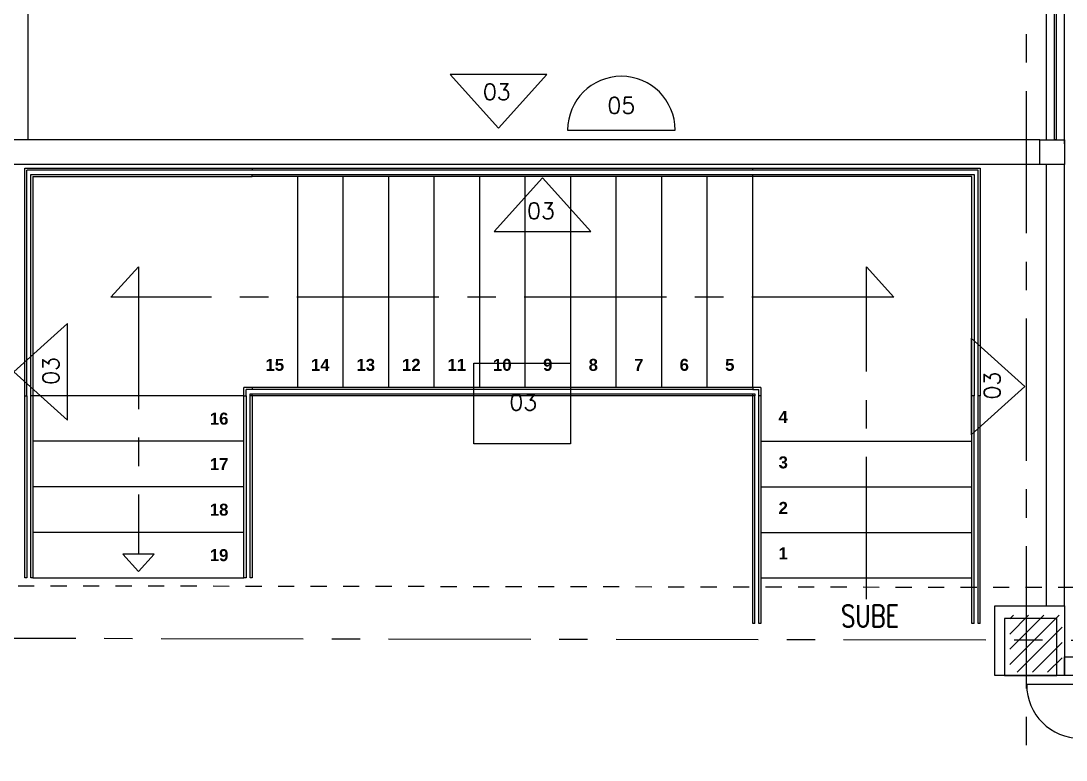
# Model space of a CAD drawing. Extents: x -4 to 325, y -1 to 181.
# Drawn here: x 14.67 to 21.1, y 10.87 to 15.42 of the extents above; entities that cross this region are included whole.
import ezdxf
from ezdxf.enums import TextEntityAlignment as Align

# ---------------------------------------------------------------- set-up
doc = ezdxf.new("R2010")
doc.units = 0
doc.header["$LTSCALE"] = 0.7
doc.header["$MEASUREMENT"] = 0
for name, pattern in [('REC4_A1-00_PLANTA GENERAL$0$X-PP$0$AXA-PP-PB$0$AXA-PP-PB$0$DEMO', [0.2, 0.1, -0.1]), ('REC4_A1-00_PLANTA GENERAL$1$X-BB$0$CENTER', [2, 1.25, -0.25, 0.25, -0.25]), ('X-BB$0$HIDDEN2', [0.1875, 0.125, -0.0625])]:
    doc.linetypes.add(name, pattern=pattern)
doc.layers.get('0').update_dxf_attribs({"linetype": 'CONTINUOUS'})
for name, color, linetype in [('REC4_A1-00_PLANTA GENERAL$0$FN$0$I-FURN', 1, 'CONTINUOUS'), ('REC4_A1-00_PLANTA GENERAL$0$PP$0$I-FLOR-RAIS', 253, 'CONTINUOUS'), ('REC4_A1-00_PLANTA GENERAL$1$BB$0$A-COLS', 251, 'CONTINUOUS'), ('REC4_A1-00_PLANTA GENERAL$1$BB$0$A-GRID', 251, 'REC4_A1-00_PLANTA GENERAL$1$X-BB$0$CENTER'), ('REC4_A1-00_PLANTA GENERAL$1$BB$0$A-NOTE-BB', 251, 'CONTINUOUS'), ('REC4_A1-00_PLANTA GENERAL$1$BB$0$A-WALL-FULL', 251, 'CONTINUOUS'), ('REC4_A1-00_PLANTA GENERAL$1$FN$0$I-FURN-FREE', 1, 'CONTINUOUS'), ('REC4_A1-00_PLANTA GENERAL$1$LAMBRINES', 3, 'CONTINUOUS'), ('REC4_A1-00_PLANTA GENERAL$1$PP$0$I-CANCELERIA', 253, 'CONTINUOUS'), ('REC4_A1-00_PLANTA GENERAL$1$PP$0$I-GLAZ', 253, 'CONTINUOUS'), ('REC4_A1-00_PLANTA GENERAL$1$PP$0$I-WALL', 253, 'CONTINUOUS')]:
    doc.layers.add(name, color=color, linetype=linetype)
doc.styles.add('REC4_A1-00_PLANTA GENERAL$0$Arial_1', font='arial.ttf', dxfattribs={"height": 73.76497})
doc.styles.add('REC4_A1-00_PLANTA GENERAL$0$X-FN$0$ARIAL', font='arial.ttf')
doc.styles.add('REC4_A1-00_PLANTA GENERAL$1$X-BB$0$ROMANS', font='romans.shx', dxfattribs={"width": 0.75})
doc.styles.add('ROMANS', font='romans.shx', dxfattribs={"width": 0.75})

# ---------------------------------------------------------------- blocks, each defined once
blk = doc.blocks.new('REC4_A1-00_PLANTA GENERAL$0$Structural Framing 8 - Structural Framing 7-736931-NIVEL 4')
at = {"layer": 'REC4_A1-00_PLANTA GENERAL$0$FN$0$I-FURN'}
for p, q in [((-8717.5, -11873.9), (-7317.5, -11873.9)), ((-8717.5, -13273.9), (-8717.5, -11873.9)), ((-7317.5, -11886.6), (-8704.8, -11886.6)), ((-8704.8, -13273.9), (-8704.8, -11886.6)), ((-7317.5, -11873.9), (-4237.5, -11873.9)), ((-7317.5, -11873.9), (-7317.5, -11886.6)), ((-4237.5, -11886.6), (-7317.5, -11886.6)), ((-4237.5, -11873.9), (-2837.5, -11873.9)), ((-4237.5, -11886.6), (-4237.5, -11873.9)), ((-2850.2, -11886.6), (-4237.5, -11886.6)), ((-2850.2, -13273.9), (-2850.2, -11886.6)), ((-2837.5, -11873.9), (-2837.5, -13273.9)), ((-8679.4, -13273.9), (-8679.4, -11912)), ((-8679.4, -11912), (-7317.5, -11912)), ((-8666.7, -11924.7), (-8666.7, -13273.9)), ((-8666.7, -11924.7), (-7317.5, -11924.7)), ((-7317.5, -11912), (-4237.5, -11912)), ((-7317.5, -11924.7), (-7317.5, -11912)), ((-4237.5, -11924.7), (-7317.5, -11924.7)), ((-4237.5, -11912), (-2875.6, -11912)), ((-4237.5, -11924.7), (-4237.5, -11912)), ((-2888.3, -11924.7), (-4237.5, -11924.7)), ((-2888.3, -13273.9), (-2888.3, -11924.7)), ((-2875.6, -11912), (-2875.6, -13273.9)), ((-7368.3, -13273.9), (-7368.3, -13223.1)), ((-7317.5, -13223.1), (-7368.3, -13223.1)), ((-7317.5, -13235.8), (-7355.6, -13235.8)), ((-7355.6, -13273.9), (-7355.6, -13235.8)), ((-7317.5, -13223.1), (-7317.5, -13235.8)), ((-4237.5, -13223.1), (-7317.5, -13223.1)), ((-4237.5, -13235.8), (-7317.5, -13235.8)), ((-4237.5, -13223.1), (-4237.5, -13235.8)), ((-4186.7, -13223.1), (-4237.5, -13223.1)), ((-4237.5, -13235.8), (-4199.4, -13235.8)), ((-4199.4, -13273.9), (-4199.4, -13235.8)), ((-4186.7, -13223.1), (-4186.7, -13273.9)), ((-8717.5, -14393.9), (-8717.5, -13273.9)), ((-8717.5, -13273.9), (-8704.8, -13273.9)), ((-8704.8, -13273.9), (-8704.8, -14393.9)), ((-8679.4, -14393.9), (-8679.4, -13273.9)), ((-8666.7, -13273.9), (-8679.4, -13273.9)), ((-8666.7, -13273.9), (-8666.7, -14393.9)), ((-7368.3, -14393.9), (-7368.3, -13273.9)), ((-7368.3, -13273.9), (-7355.6, -13273.9)), ((-7355.6, -13273.9), (-7355.6, -14393.9)), ((-7330.2, -13273.9), (-7330.2, -13261.2)), ((-7330.2, -13261.2), (-7317.5, -13261.2)), ((-7330.2, -14393.9), (-7330.2, -13273.9)), ((-7317.5, -13273.9), (-7330.2, -13273.9)), ((-7317.5, -13261.2), (-4237.5, -13261.2)), ((-7317.5, -13273.9), (-7317.5, -13261.2)), ((-7317.5, -13273.9), (-7317.5, -14393.9)), ((-4237.5, -13273.9), (-7317.5, -13273.9)), ((-4237.5, -13261.2), (-4224.8, -13261.2)), ((-4237.5, -13273.9), (-4237.5, -13261.2)), ((-4237.5, -14673.9), (-4237.5, -13273.9)), ((-4224.8, -13273.9), (-4237.5, -13273.9)), ((-4224.8, -13261.2), (-4224.8, -13273.9)), ((-4224.8, -14673.9), (-4224.8, -13273.9)), ((-4199.4, -14673.9), (-4199.4, -13273.9)), ((-4186.7, -13273.9), (-4199.4, -13273.9)), ((-4186.7, -13273.9), (-4186.7, -14673.9)), ((-2888.3, -14673.9), (-2888.3, -13273.9)), ((-2875.6, -13273.9), (-2888.3, -13273.9)), ((-2875.6, -14673.9), (-2875.6, -13273.9)), ((-2850.2, -14673.9), (-2850.2, -13273.9)), ((-2837.5, -13273.9), (-2850.2, -13273.9)), ((-2837.5, -14673.9), (-2837.5, -13273.9)), ((-8704.8, -14393.9), (-8717.5, -14393.9)), ((-8666.7, -14393.9), (-8679.4, -14393.9)), ((-7355.6, -14393.9), (-7368.3, -14393.9)), ((-7317.5, -14393.9), (-7330.2, -14393.9)), ((-4224.8, -14673.9), (-4237.5, -14673.9)), ((-4186.7, -14673.9), (-4199.4, -14673.9)), ((-2875.6, -14673.9), (-2888.3, -14673.9)), ((-2837.5, -14673.9), (-2850.2, -14673.9))]:
    blk.add_line(p, q, dxfattribs=at)
at = {"layer": 'REC4_A1-00_PLANTA GENERAL$1$BB$0$A-WALL-FULL'}
for p, q in [((-7037.5, -13223.1), (-7037.5, -11924.7)), ((-6757.5, -13223.1), (-6757.5, -11924.7)), ((-6477.5, -13223.1), (-6477.5, -11924.7)), ((-6197.5, -13223.1), (-6197.5, -11924.7)), ((-5917.5, -13223.1), (-5917.5, -11924.7)), ((-5637.5, -13223.1), (-5637.5, -11924.7)), ((-5357.5, -13223.1), (-5357.5, -11924.7)), ((-5077.5, -13223.1), (-5077.5, -11924.7)), ((-4797.5, -13223.1), (-4797.5, -11924.7)), ((-4517.5, -13223.1), (-4517.5, -11924.7)), ((-4237.5, -13223.1), (-4237.5, -11924.7)), ((-7368.3, -13273.9), (-8666.7, -13273.9)), ((-7368.3, -13553.9), (-8666.7, -13553.9)), ((-4186.7, -13553.9), (-2888.3, -13553.9)), ((-7368.3, -13833.9), (-8666.7, -13833.9)), ((-4186.7, -13833.9), (-2888.3, -13833.9)), ((-7368.3, -14113.9), (-8666.7, -14113.9)), ((-4186.7, -14113.9), (-2888.3, -14113.9)), ((-8666.7, -14393.9), (-7368.3, -14393.9)), ((-4186.7, -14393.9), (-2888.3, -14393.9))]:
    blk.add_line(p, q, dxfattribs=at)
blk = doc.blocks.new('REC4_A1-00_PLANTA GENERAL', base_point=(3911.2412, -3265.1096))
at = {"layer": 'REC4_A1-00_PLANTA GENERAL$1$BB$0$A-GRID'}
h = blk.add_hatch(dxfattribs=at)
h.set_pattern_fill('ANSI31', color=8, scale=0.53)
h.set_pattern_definition([(45, (0.03352, 0.020166), (-0.046845824, 0.046845824), [])])
h.paths.add_polyline_path([(1.5678, 35.8547), (1.2166, 35.8547), (1.2166, 35.4908), (1.5678, 35.4908)])
h.paths.add_polyline_path([(8.0551, 35.8047), (7.7553, 35.8047), (7.7553, 35.5143), (8.0551, 35.5143)])
h.paths.add_polyline_path([(14.5753, 35.809), (14.2754, 35.809), (14.2754, 35.5187), (14.5753, 35.5187)])
h.paths.add_polyline_path([(21.0466, 35.804), (20.7468, 35.804), (20.7468, 35.5137), (21.0466, 35.5137)])
edge = h.paths.add_edge_path()
edge.add_arc((27.4259, 35.604), 0.1568, 0, 360)
h.paths.add_polyline_path([(34.1147, 35.7939), (33.8148, 35.7939), (33.8148, 35.5036), (34.1147, 35.5036)])
h.paths.add_polyline_path([(40.5576, 35.789), (40.2578, 35.789), (40.2578, 35.4986), (40.5576, 35.4986)])
edge = h.paths.add_edge_path()
edge.add_arc((46.9701, 35.6385), 0.2128, 0, 360)
edge = h.paths.add_edge_path()
edge.add_arc((33.9335, 29.5702), 0.1716, 0, 360)
h.paths.add_polyline_path([(1.5768, 29.8317), (1.2256, 29.8317), (1.2256, 29.4678), (1.5768, 29.4678)])
h.paths.add_polyline_path([(8.0508, 29.7868), (7.75, 29.7868), (7.75, 29.4871), (8.0508, 29.4871)])
h.paths.add_polyline_path([(14.3851, 29.7988), (14.2624, 29.7988), (14.2624, 29.4991), (14.3821, 29.4991)])
h.paths.add_polyline_path([(14.5632, 29.7988), (14.3851, 29.7988), (14.3821, 29.4991), (14.5632, 29.4991)])
h.paths.add_polyline_path([(21.1221, 29.5527), (20.7989, 29.5517), (20.7989, 29.3933), (21.1221, 29.3933)])
h.paths.add_polyline_path([(21.1221, 29.8224), (21.0453, 29.8224), (20.7989, 29.8217), (20.7989, 29.5517), (21.1221, 29.5527)])
h.paths.add_polyline_path([(27.542, 29.7729), (27.2913, 29.7729), (27.2913, 29.5231), (27.542, 29.5231)])
h.paths.add_polyline_path([(40.5264, 29.7716), (40.2757, 29.7716), (40.2757, 29.5218), (40.5264, 29.5218)])
h.paths.add_polyline_path([(47.0764, 29.8019), (46.7664, 29.8019), (46.7664, 29.4919), (47.0764, 29.4919)])
h.paths.add_polyline_path([(1.565, 23.8478), (1.2138, 23.8478), (1.2138, 23.4839), (1.565, 23.4839)])
h.paths.add_polyline_path([(7.9956, 23.8084), (7.6948, 23.8084), (7.6948, 23.5086), (7.9956, 23.5086)])
h.paths.add_polyline_path([(14.5958, 23.8058), (14.2249, 23.8067), (14.2249, 23.507), (14.5929, 23.5061)])
h.paths.add_polyline_path([(14.5258, 23.8058), (14.5958, 23.8058), (14.5929, 23.5061), (14.5258, 23.5061)], flags=16)
h.paths.add_polyline_path([(27.5327, 23.7392), (27.282, 23.7392), (27.282, 23.4894), (27.5327, 23.4894)])
edge = h.paths.add_edge_path()
edge.add_arc((33.9155, 23.6003), 0.1566, 0, 360)
h.paths.add_polyline_path([(40.5198, 23.6763), (40.2691, 23.6763), (40.2691, 23.4631), (40.5198, 23.4631)])
h.paths.add_polyline_path([(40.5198, 23.7129), (40.269, 23.7129), (40.269, 23.6763), (40.5198, 23.6763)])
h.paths.add_polyline_path([(47.0605, 23.6763), (46.8098, 23.6763), (46.8098, 23.4498), (47.0605, 23.4498)])
h.paths.add_polyline_path([(47.0605, 23.6997), (46.8098, 23.6997), (46.8098, 23.6763), (47.0605, 23.6763)])
h.paths.add_polyline_path([(1.5458, 17.8473), (1.1946, 17.8473), (1.1946, 17.4834), (1.5458, 17.4834)])
h.paths.add_polyline_path([(8.0633, 17.8071), (7.7625, 17.8071), (7.7625, 17.5074), (8.0633, 17.5074)])
h.paths.add_polyline_path([(14.4343, 17.7919), (14.3217, 17.7919), (14.3217, 17.4921), (14.4285, 17.4921)])
h.paths.add_polyline_path([(14.6226, 17.7919), (14.4343, 17.7919), (14.4285, 17.4921), (14.6226, 17.4921)])
h.paths.add_polyline_path([(27.5235, 17.756), (27.2727, 17.756), (27.2727, 17.5062), (27.5235, 17.5062)])
edge = h.paths.add_edge_path()
edge.add_arc((33.905, 17.5767), 0.1574, 0, 360)
h.paths.add_polyline_path([(40.5132, 17.7384), (40.3113, 17.7384), (40.3113, 17.5259), (40.5132, 17.5259)])
h.paths.add_polyline_path([(40.3113, 17.7384), (40.2625, 17.7384), (40.2625, 17.4886), (40.5132, 17.4886), (40.5132, 17.5259), (40.3113, 17.5259)])
h.paths.add_polyline_path([(47.0683, 17.7542), (46.7674, 17.7542), (46.7674, 17.5259), (47.0683, 17.5259)])
h.paths.add_polyline_path([(47.0683, 17.5259), (46.7674, 17.5259), (46.7674, 17.4544), (47.0683, 17.4544)])
h.paths.add_polyline_path([(1.5739, 11.86), (1.2227, 11.86), (1.2227, 11.4962), (1.5739, 11.4962)])
h.paths.add_polyline_path([(8.0659, 11.8138), (7.765, 11.8138), (7.765, 11.514), (8.0659, 11.514)])
h.paths.add_polyline_path([(14.5258, 11.7988), (14.2249, 11.7988), (14.2249, 11.499), (14.5258, 11.499)])
h.paths.add_polyline_path([(21.0742, 11.6829), (20.7512, 11.6844), (20.7512, 11.4144), (21.0742, 11.4144)])
h.paths.add_polyline_path([(21.0742, 11.7656), (20.7512, 11.7656), (20.7512, 11.6844), (21.0742, 11.6829)])
h.paths.add_polyline_path([(27.5142, 11.7439), (27.2635, 11.7439), (27.2635, 11.4941), (27.5142, 11.4941)])
edge = h.paths.add_edge_path()
edge.add_arc((33.8803, 11.59), 0.1553, 0, 360)
h.paths.add_polyline_path([(40.5065, 11.7154), (40.2558, 11.7154), (40.2558, 11.464), (40.5065, 11.464)])
h.paths.add_polyline_path([(47.0258, 11.6987), (46.775, 11.6987), (46.775, 11.4489), (47.0258, 11.4489)])
h.paths.add_polyline_path([(1.5513, 5.8383), (1.2001, 5.8383), (1.2001, 5.4744), (1.5513, 5.4744)])
h.paths.add_polyline_path([(8.0395, 5.7813), (7.7676, 5.7813), (7.7676, 5.4815), (8.0395, 5.4815)])
h.paths.add_polyline_path([(8.0685, 5.7813), (8.0395, 5.7813), (8.0395, 5.4815), (8.0685, 5.4815)])
h.paths.add_polyline_path([(14.5132, 5.7555), (14.2123, 5.7555), (14.2123, 5.4558), (14.5132, 5.4558)])
h.paths.add_polyline_path([(21.0084, 5.7048), (20.7577, 5.7048), (20.7577, 5.455), (21.0084, 5.455)])
h.paths.add_polyline_path([(27.5299, 5.7035), (27.229, 5.7035), (27.229, 5.4037), (27.5299, 5.4037)])
h.paths.add_polyline_path([(34.0162, 5.6528), (33.7655, 5.6528), (33.7655, 5.403), (34.0162, 5.403)])
h.paths.add_polyline_path([(40.4672, 5.6155), (40.2072, 5.6155), (40.2072, 5.3555), (40.4672, 5.3555)])
edge = h.paths.add_edge_path()
edge.add_arc((46.8827, 5.476), 0.1877, 0, 360)
blk.add_lwpolyline([(20.9361, 14.6909), (21.0885, 14.6909), (21.0885, 14.5385), (20.9361, 14.5385), (20.9361, 14.6909)])
at = {"layer": 'REC4_A1-00_PLANTA GENERAL$0$PP$0$I-FLOR-RAIS', "linetype": 'REC4_A1-00_PLANTA GENERAL$0$X-PP$0$AXA-PP-PB$0$AXA-PP-PB$0$DEMO'}
for p, q in [((21.0886, 14.6655), (21.0886, 23.4837, 1.8224)), ((25.7482, 11.9279), (14.5193, 11.9454))]:
    blk.add_line(p, q, dxfattribs=at)
at = {"layer": 'REC4_A1-00_PLANTA GENERAL$1$BB$0$A-COLS'}
blk.add_lwpolyline([(20.7177, 11.3942), (21.0407, 11.3942), (21.0407, 11.7454), (20.7177, 11.7454)], close=True, dxfattribs=at)
at = {"layer": 'REC4_A1-00_PLANTA GENERAL$1$BB$0$A-GRID'}
for points in [[(20.8501, -1.2847), (20.8628, 43.0092)], [(15.3892, 13.7223), (15.2199, 13.7223), (15.3892, 13.9085), (15.3892, 12.1407)], [(19.8692, 11.8645), (19.8692, 13.9085), (20.0385, 13.7223), (15.3892, 13.7223)], [(-2.6716, 11.6546), (52.8043, 11.5575)]]:
    blk.add_lwpolyline(points, dxfattribs=at)
blk.add_lwpolyline([(15.3892, 12.0344), (15.4859, 12.1407), (15.3892, 12.1407), (15.2925, 12.1407)], close=True, dxfattribs=at)
at = {"layer": 'REC4_A1-00_PLANTA GENERAL$1$LAMBRINES'}
for points in [[(21.0885, 11.8233), (21.0885, 14.5385), (20.9742, 14.5385), (20.9742, 11.8233)], [(20.6593, 11.8233), (21.0885, 11.8233), (21.0885, 11.3942), (20.6593, 11.3942)]]:
    blk.add_lwpolyline(points, close=True, dxfattribs=at)
at = {"layer": 'REC4_A1-00_PLANTA GENERAL$1$PP$0$I-CANCELERIA'}
for points in [[(21.0885, 14.6909), (21.0885, 19.048), (20.9742, 19.048), (20.9742, 14.6909)], [(21.0885, 11.5085), (21.1901, 11.5085), (21.1901, 11.3942), (21.0885, 11.3942)]]:
    blk.add_lwpolyline(points, close=True, dxfattribs=at)
at = {"layer": 'REC4_A1-00_PLANTA GENERAL$1$PP$0$I-GLAZ'}
blk.add_lwpolyline([(21.0269, 19.048), (21.0359, 19.048), (21.0359, 14.6909), (21.0269, 14.6909)], close=True, dxfattribs=at)
at = {"layer": 'REC4_A1-00_PLANTA GENERAL$1$PP$0$I-WALL'}
blk.add_line((14.7085, 17.7717), (14.7081, 14.6898), dxfattribs=at)
blk.add_lwpolyline([(14.3881, 14.5398), (20.9361, 14.5397), (20.9361, 14.6897), (14.3881, 14.6898)], close=True, dxfattribs=at)
at = {"xscale": 0.001, "yscale": 0.001, "zscale": 0.001}
blk.add_blockref('REC4_A1-00_PLANTA GENERAL$0$Structural Framing 8 - Structural Framing 7-736931-NIVEL 4', (23.4067, 26.3893), dxfattribs=at)
at = {"layer": 'REC4_A1-00_PLANTA GENERAL$1$BB$0$A-NOTE-BB', "insert": (19.7133, 11.8283, -0.4313), "char_height": 0.13508, "width": 0.438637, "attachment_point": 1, "style": 'REC4_A1-00_PLANTA GENERAL$1$X-BB$0$ROMANS'}
blk.add_mtext('\\A1;SUBE', dxfattribs=at)
at = {"layer": 'REC4_A1-00_PLANTA GENERAL$1$FN$0$I-FURN-FREE', "style": 'REC4_A1-00_PLANTA GENERAL$0$X-FN$0$ARIAL', "text_generation_flag": 4}
for tag, p, height in [('ITEXT', (44.0612, 35.3807), 0.0358), ('CAPQT', (44.1235, 34.7232), 0.00704), ('CAPMC', (44.1235, 34.7232), 0.00704), ('CAPMG', (44.1235, 34.7232), 0.00704), ('STYLE', (44.1235, 34.7232), 0.0572), ('STYLE', (44.1235, 34.7232), 0.0572), ('CAPPN', (44.1235, 34.7232), 0.0715), ('L3', (44.1235, 34.7232), 0.0715), ('L1', (44.1235, 34.7232), 0.0715), ('L2', (44.1235, 34.7232), 0.0715)]:
    blk.add_attdef(tag, p, '', height=height, dxfattribs=at)
for tag, p, height, rotation in [('ITEXT', (42.9913, 35.0599), 0.0358, 30), ('ITEXT', (45.1482, 35.1235), 0.0358, 330), ('CAPPN', (43.374, 34.5216), 0.0715, 30), ('STYLE', (43.374, 34.5216), 0.0572, 30), ('STYLE', (43.374, 34.5216), 0.0572, 30), ('L1', (43.374, 34.5216), 0.0715, 30), ('L2', (43.374, 34.5216), 0.0715, 30), ('L3', (43.374, 34.5216), 0.0715, 30), ('CAPMG', (43.374, 34.5216), 0.00704, 30), ('CAPMC', (43.374, 34.5216), 0.00704, 30), ('CAPQT', (43.374, 34.5216), 0.00704, 30), ('L1', (44.8734, 34.523), 0.0715, 330), ('L3', (44.8734, 34.523), 0.0715, 330), ('L2', (44.8734, 34.523), 0.0715, 330), ('CAPPN', (44.8734, 34.523), 0.0715, 330), ('STYLE', (44.8734, 34.523), 0.0572, 330), ('STYLE', (44.8734, 34.523), 0.0572, 330), ('CAPMC', (44.8734, 34.523), 0.00704, 330), ('CAPMG', (44.8734, 34.523), 0.00704, 330), ('CAPQT', (44.8734, 34.523), 0.00704, 330), ('ITEXT', (42.2251, 34.2472), 0.0358, 60), ('ITEXT', (45.9609, 34.3573), 0.0358, 300), ('CAPPN', (42.8256, 33.9723), 0.0715, 60), ('STYLE', (42.8256, 33.9723), 0.0572, 60), ('STYLE', (42.8256, 33.9723), 0.0572, 60), ('L1', (42.8256, 33.9723), 0.0715, 60), ('L2', (42.8256, 33.9723), 0.0715, 60), ('L3', (42.8256, 33.9723), 0.0715, 60), ('CAPMG', (42.8256, 33.9723), 0.00704, 60), ('CAPMC', (42.8256, 33.9723), 0.00704, 60), ('CAPQT', (42.8256, 33.9723), 0.00704, 60), ('L1', (45.4227, 33.9746), 0.0715, 300), ('L3', (45.4227, 33.9746), 0.0715, 300), ('L2', (45.4227, 33.9746), 0.0715, 300), ('STYLE', (45.4227, 33.9746), 0.0572, 300), ('STYLE', (45.4227, 33.9746), 0.0572, 300), ('CAPMC', (45.4227, 33.9746), 0.00704, 300), ('CAPMG', (45.4227, 33.9746), 0.00704, 300), ('CAPQT', (45.4227, 33.9746), 0.00704, 300), ('CAPPN', (45.4227, 33.9746), 0.0715, 300), ('CAPPN', (42.6254, 33.2225), 0.0715, 90), ('STYLE', (42.6254, 33.2225), 0.0572, 90), ('STYLE', (42.6254, 33.2225), 0.0572, 90), ('L3', (42.6254, 33.2225), 0.0715, 90), ('L1', (42.6254, 33.2225), 0.0715, 90), ('L2', (42.6254, 33.2225), 0.0715, 90), ('ITEXT', (41.9679, 33.1602), 0.0358, 90), ('CAPQT', (42.6254, 33.2225), 0.00704, 90), ('CAPMG', (42.6254, 33.2225), 0.00704, 90), ('CAPMC', (42.6254, 33.2225), 0.00704, 90), ('ITEXT', (46.2817, 33.2874), 0.0358, 270), ('CAPPN', (45.6242, 33.2251), 0.0715, 270), ('L3', (45.6242, 33.2251), 0.0715, 270), ('L2', (45.6242, 33.2251), 0.0715, 270), ('L1', (45.6242, 33.2251), 0.0715, 270), ('STYLE', (45.6242, 33.2251), 0.0572, 270), ('STYLE', (45.6242, 33.2251), 0.0572, 270), ('CAPMC', (45.6242, 33.2251), 0.00704, 270), ('CAPMG', (45.6242, 33.2251), 0.00704, 270), ('CAPQT', (45.6242, 33.2251), 0.00704, 270), ('CAPPN', (42.8269, 32.4729), 0.0715, 120), ('STYLE', (42.8269, 32.4729), 0.0572, 120), ('STYLE', (42.8269, 32.4729), 0.0572, 120), ('L1', (42.8269, 32.4729), 0.0715, 120), ('L2', (42.8269, 32.4729), 0.0715, 120), ('L3', (42.8269, 32.4729), 0.0715, 120), ('CAPMG', (42.8269, 32.4729), 0.00704, 120), ('CAPMC', (42.8269, 32.4729), 0.00704, 120), ('CAPQT', (42.8269, 32.4729), 0.00704, 120), ('CAPPN', (45.424, 32.4752), 0.0715, 240), ('STYLE', (45.424, 32.4752), 0.0572, 240), ('STYLE', (45.424, 32.4752), 0.0572, 240), ('L2', (45.424, 32.4752), 0.0715, 240), ('L3', (45.424, 32.4752), 0.0715, 240), ('L1', (45.424, 32.4752), 0.0715, 240), ('CAPMG', (45.424, 32.4752), 0.00704, 240), ('CAPQT', (45.424, 32.4752), 0.00704, 240), ('CAPMC', (45.424, 32.4752), 0.00704, 240), ('ITEXT', (42.2887, 32.0903), 0.0358, 120), ('ITEXT', (46.0245, 32.2004), 0.0358, 240), ('CAPPN', (43.3762, 31.9246), 0.0715, 150), ('STYLE', (43.3762, 31.9246), 0.0572, 150), ('STYLE', (43.3762, 31.9246), 0.0572, 150), ('L2', (43.3762, 31.9246), 0.0715, 150), ('L3', (43.3762, 31.9246), 0.0715, 150), ('L1', (43.3762, 31.9246), 0.0715, 150), ('CAPPN', (44.8757, 31.9259), 0.0715, 210), ('STYLE', (44.8757, 31.9259), 0.0572, 210), ('STYLE', (44.8757, 31.9259), 0.0572, 210), ('L2', (44.8757, 31.9259), 0.0715, 210), ('L3', (44.8757, 31.9259), 0.0715, 210), ('L1', (44.8757, 31.9259), 0.0715, 210), ('CAPMG', (43.3762, 31.9246), 0.00704, 150), ('CAPMC', (43.3762, 31.9246), 0.00704, 150), ('CAPQT', (43.3762, 31.9246), 0.00704, 150), ('CAPMG', (44.8757, 31.9259), 0.00704, 210), ('CAPMC', (44.8757, 31.9259), 0.00704, 210), ('CAPQT', (44.8757, 31.9259), 0.00704, 210), ('CAPPN', (44.1261, 31.7244), 0.0715, 180), ('STYLE', (44.1261, 31.7244), 0.0572, 180), ('STYLE', (44.1261, 31.7244), 0.0572, 180), ('L3', (44.1261, 31.7244), 0.0715, 180), ('L1', (44.1261, 31.7244), 0.0715, 180), ('L2', (44.1261, 31.7244), 0.0715, 180), ('CAPMG', (44.1261, 31.7244), 0.00704, 180), ('CAPMC', (44.1261, 31.7244), 0.00704, 180), ('CAPQT', (44.1261, 31.7244), 0.00704, 180), ('ITEXT', (43.1014, 31.3241), 0.0358, 150), ('ITEXT', (45.2583, 31.3876), 0.0358, 210), ('ITEXT', (44.1884, 31.0669), 0.0358, 180)]:
    blk.add_attdef(tag, p, '', height=height, rotation=rotation, dxfattribs=at)
for tag, p, height, width in [('ITEXT', (44.1112, 34.7804), 0.0286, 0.75), ('PSUT1', (44.1235, 34.7232), 0.0572, 0.65), ('PSUT2', (44.1235, 34.7232), 0.0572, 0.65), ('PSUT3', (44.1235, 34.7232), 0.0572, 0.65)]:
    blk.add_attdef(tag, p, '', height=height, dxfattribs=dict(at, width=width))
for tag, p, height, rotation, width in [('ITEXT', (43.3348, 34.565), 0.0286, 30, 0.75), ('PSUT1', (43.374, 34.5216), 0.0572, 30, 0.65), ('PSUT2', (43.374, 34.5216), 0.0572, 30, 0.65), ('PSUT3', (43.374, 34.5216), 0.0572, 30, 0.65), ('ITEXT', (44.8914, 34.5786), 0.0286, 330, 0.75), ('PSUT1', (44.8734, 34.523), 0.0572, 330, 0.65), ('PSUT2', (44.8734, 34.523), 0.0572, 330, 0.65), ('PSUT3', (44.8734, 34.523), 0.0572, 330, 0.65), ('PSUT1', (42.8256, 33.9723), 0.0572, 60, 0.65), ('PSUT2', (42.8256, 33.9723), 0.0572, 60, 0.65), ('PSUT3', (42.8256, 33.9723), 0.0572, 60, 0.65), ('ITEXT', (42.77, 33.9903), 0.0286, 60, 0.75), ('PSUT1', (45.4227, 33.9746), 0.0572, 300, 0.65), ('PSUT2', (45.4227, 33.9746), 0.0572, 300, 0.65), ('PSUT3', (45.4227, 33.9746), 0.0572, 300, 0.65), ('ITEXT', (45.4661, 34.0138), 0.0286, 300, 0.75), ('PSUT3', (42.6254, 33.2225), 0.0572, 90, 0.65), ('PSUT1', (42.6254, 33.2225), 0.0572, 90, 0.65), ('PSUT2', (42.6254, 33.2225), 0.0572, 90, 0.65), ('ITEXT', (42.5682, 33.2102), 0.0286, 90, 0.75), ('PSUT1', (45.6242, 33.2251), 0.0572, 270, 0.65), ('PSUT2', (45.6242, 33.2251), 0.0572, 270, 0.65), ('PSUT3', (45.6242, 33.2251), 0.0572, 270, 0.65), ('ITEXT', (45.6814, 33.2373), 0.0286, 270, 0.75), ('PSUT2', (42.8269, 32.4729), 0.0572, 120, 0.65), ('PSUT1', (42.8269, 32.4729), 0.0572, 120, 0.65), ('PSUT3', (42.8269, 32.4729), 0.0572, 120, 0.65), ('ITEXT', (42.7835, 32.4337), 0.0286, 120, 0.75), ('PSUT2', (45.424, 32.4752), 0.0572, 240, 0.65), ('PSUT3', (45.424, 32.4752), 0.0572, 240, 0.65), ('PSUT1', (45.424, 32.4752), 0.0572, 240, 0.65), ('ITEXT', (45.4797, 32.4572), 0.0286, 240, 0.75), ('PSUT1', (43.3762, 31.9246), 0.0572, 150, 0.65), ('PSUT2', (43.3762, 31.9246), 0.0572, 150, 0.65), ('PSUT3', (43.3762, 31.9246), 0.0572, 150, 0.65), ('PSUT2', (44.8757, 31.9259), 0.0572, 210, 0.65), ('PSUT3', (44.8757, 31.9259), 0.0572, 210, 0.65), ('PSUT1', (44.8757, 31.9259), 0.0572, 210, 0.65), ('ITEXT', (43.3583, 31.8689), 0.0286, 150, 0.75), ('ITEXT', (44.9149, 31.8825), 0.0286, 210, 0.75), ('PSUT3', (44.1261, 31.7244), 0.0572, 180, 0.65), ('PSUT1', (44.1261, 31.7244), 0.0572, 180, 0.65), ('PSUT2', (44.1261, 31.7244), 0.0572, 180, 0.65), ('ITEXT', (44.1384, 31.6672), 0.0286, 180, 0.75)]:
    blk.add_attdef(tag, p, '', height=height, rotation=rotation, dxfattribs=dict(at, width=width))
at = {"color": 7, "char_height": 0.073765, "attachment_point": 2, "line_spacing_factor": 0.938532, "style": 'REC4_A1-00_PLANTA GENERAL$0$Arial_1', "bg_fill": 3, "box_fill_scale": 1.25, "bg_fill_color": 0, "bg_fill_transparency": 0}
for s, insert, width in [('{\\fArial|b1|i0|c0|p34;15}', (16.228, 13.3427), 0.066593), ('{\\fArial|b1|i0|c0|p34;14}', (16.508, 13.3427), 0.066593), ('{\\fArial|b1|i0|c0|p34;13}', (16.788, 13.3427), 0.066593), ('{\\fArial|b1|i0|c0|p34;12}', (17.068, 13.3427), 0.066593), ('{\\fArial|b1|i0|c0|p34;11}', (17.348, 13.3427), 0.066593), ('{\\fArial|b1|i0|c0|p34;10}', (17.628, 13.3427), 0.066593), ('{\\fArial|b1|i0|c0|p34;9}', (17.908, 13.3427), 0.066593), ('{\\fArial|b1|i0|c0|p34;8}', (18.188, 13.3427), 0.066593), ('{\\fArial|b1|i0|c0|p34;7}', (18.468, 13.3427), 0.066593), ('{\\fArial|b1|i0|c0|p34;6}', (18.748, 13.3427), 0.066593), ('{\\fArial|b1|i0|c0|p34;5}', (19.028, 13.3427), 0.066593), ('{\\fArial|b1|i0|c0|p34;16}', (15.8854, 13.0119), 0.133187), ('{\\fArial|b1|i0|c0|p34;4}', (19.357, 13.0228), 0.066593), ('{\\fArial|b1|i0|c0|p34;17}', (15.8854, 12.7319), 0.133187), ('{\\fArial|b1|i0|c0|p34;3}', (19.357, 12.7428), 0.066593), ('{\\fArial|b1|i0|c0|p34;2}', (19.357, 12.4628), 0.066593), ('\\fArial|b1|i0|c0|p34|;18\\fArial|b0|i0|c0|p34|;\\P', (15.8854, 12.4519), 0.133187), ('{\\fArial|b1|i0|c0|p34;19}', (15.8854, 12.1719), 0.133187), ('\\fArial|b1|i0|c0|p34|;1\\fArial|b0|i0|c0|p34|;\\P', (19.357, 12.1828), 0.066593)]:
    blk.add_mtext(s, dxfattribs=dict(at, insert=insert, width=width))

msp = doc.modelspace()

# ---------------------------------------------------------------- block references
at = {"linetype": 'X-BB$0$HIDDEN2'}
msp.add_blockref('REC4_A1-00_PLANTA GENERAL', (3911.2412, -3265.1096), dxfattribs=at)

# ---------------------------------------------------------------- next in the draw order: linework, layer by layer
for points in [[(17.6041, 14.7618), (17.9016, 15.0926), (17.3066, 15.0926), (17.6041, 14.7618)], [(17.8761, 14.4566), (17.5785, 14.1258), (18.1736, 14.1258), (17.8761, 14.4566)], [(14.6215, 13.2629), (14.9523, 12.9654), (14.9523, 13.5604), (14.6215, 13.2629)], [(20.8447, 13.1724), (20.5139, 13.4699), (20.5139, 12.8749), (20.8447, 13.1724)]]:
    msp.add_lwpolyline(points)
for points in [[(18.0302, 14.7505), (18.6918, 14.7505, 1)], [(21.517, 11.3385), (20.8554, 11.3385, 1)]]:
    msp.add_lwpolyline(points, format="xyb", close=True)
msp.add_lwpolyline([(17.4536, 13.3166), (18.0487, 13.3166), (18.0487, 12.8204), (17.4536, 12.8204)], close=True)

# ---------------------------------------------------------------- next in the draw order: texts
at = {"color": 7, "ltscale": 0.01, "style": 'ROMANS'}
for s, p in [('03', (17.5087, 14.9852)), ('05', (18.2753, 14.902)), ('03', (17.7809, 14.2534)), ('03', (17.6713, 13.0757))]:
    msp.add_text(s, height=0.1, dxfattribs=at).set_placement(p, align=Align.MIDDLE_LEFT)
for p in [(14.8504, 13.1831), (20.6427, 13.0926)]:
    msp.add_text('03', height=0.1, rotation=90, dxfattribs=at).set_placement(p, align=Align.MIDDLE_LEFT)

doc.saveas('drawing.dxf')
